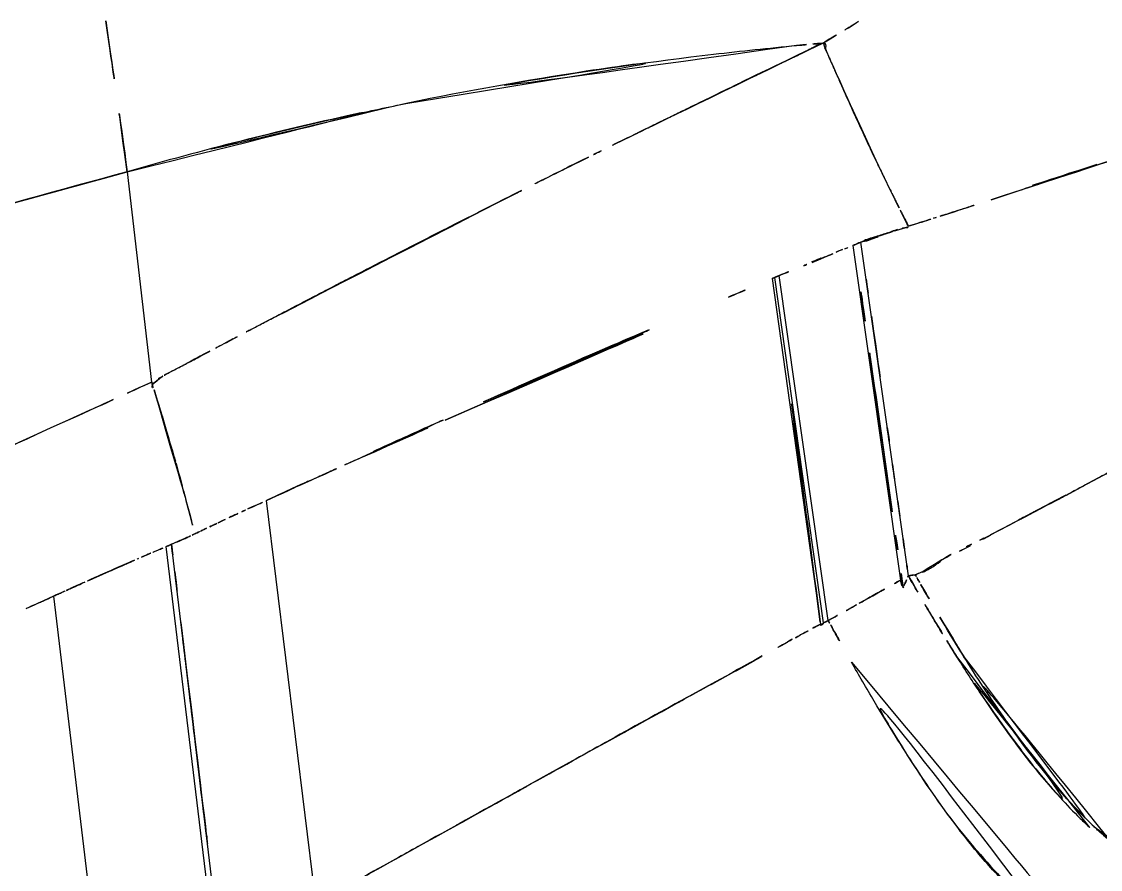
# Model space of a CAD drawing. Extents: x 16296660632 to 16296668616, y -37409619871 to -37409616241.
# Drawn here: x 16296668317.21 to 16296668334.31, y -37409617387.95 to -37409617374.51 of the extents above; entities that cross this region are included whole.
import ezdxf

# ---------------------------------------------------------------- set-up
doc = ezdxf.new("R2010")
doc.units = 0
doc.header["$LTSCALE"] = 10
doc.header["$MEASUREMENT"] = 0
doc.layers.get('0').update_dxf_attribs({"linetype": 'CONTINUOUS'})

msp = doc.modelspace()

# ---------------------------------------------------------------- linework, layer by layer
at = {"linetype": 'Continuous'}
for p, q in [((16296668318.883369, -37409617376.893669), (16296668319.26881, -37409617380.226952)), ((16296668330.384741, -37409617378.059471), (16296668331.14045, -37409617383.363953)), ((16296668331.262911, -37409617383.295303), (16296668330.510889, -37409617378.006462)), ((16296668329.10231, -37409617378.586304), (16296668329.87126, -37409617384.059677)), ((16296668329.91803, -37409617384.039413), (16296668329.148821, -37409617378.566643)), ((16296668329.994459, -37409617384.006264), (16296668329.216829, -37409617378.538811)), ((16296668321.87458, -37409617388.483681), (16296668321.08917, -37409617382.10199)), ((16296668320.2943, -37409617389.421097), (16296668319.50194, -37409617382.832077)), ((16296668320.367189, -37409617389.314247), (16296668319.58349, -37409617382.796318)), ((16296668317.71204, -37409617383.61927), (16296668318.50548, -37409617390.235901)), ((16296668329.91811, -37409617384.039383), (16296668329.874781, -37409617384.084778)), ((16296668329.994471, -37409617384.006264), (16296668329.91803, -37409617384.039413))]:
    msp.add_line(p, q, dxfattribs=at)
for points, start_tangent, end_tangent in [([(16296668318.540689, -37409617374.499321), (16296668318.883221, -37409617376.893784)], (0.149300158, -0.988791921), (0.134165194, -0.99095898)), ([(16296668330.47287, -37409617374.513222), (16296668329.908251, -37409617374.854271)], (-0.854746343, -0.519045941), (-0.857213218, -0.514961649)), ([(16296668329.908251, -37409617374.854317), (16296668330.47233, -37409617374.512337)], (0.856202997, 0.516639554), (0.854088431, 0.520127823)), ([(16296668329.491619, -37409617374.891777), (16296668328.17695, -37409617375.030273), (16296668325.27907, -37409617375.443169), (16296668323.33103, -37409617375.804268)], (-0.995638379, -0.093296403), (-0.980033725, -0.19883133)), ([(16296668329.909019, -37409617374.85276), (16296668329.880659, -37409617374.861931), (16296668329.83835, -37409617374.878838), (16296668329.795971, -37409617374.898651), (16296668329.747999, -37409617374.92276), (16296668329.69319, -37409617374.951363), (16296668329.632879, -37409617374.98317), (16296668329.57025, -37409617375.015533), (16296668329.508829, -37409617375.045433), (16296668329.445271, -37409617375.075813), (16296668329.378309, -37409617375.107819), (16296668329.304609, -37409617375.143059), (16296668329.225451, -37409617375.180962), (16296668329.1408, -37409617375.221573), (16296668329.049601, -37409617375.265388), (16296668328.95083, -37409617375.312943), (16296668328.843519, -37409617375.364662), (16296668328.72669, -37409617375.42099), (16296668328.599279, -37409617375.482483), (16296668328.46018, -37409617375.54969), (16296668328.308241, -37409617375.623253), (16296668328.14291, -37409617375.703453), (16296668327.964029, -37409617375.790382), (16296668327.77107, -37409617375.884338), (16296668327.563999, -37409617375.985382), (16296668327.34289, -37409617376.093536), (16296668327.107611, -37409617376.2089), (16296668326.858049, -37409617376.331581), (16296668326.59412, -37409617376.461693), (16296668326.39427, -37409617376.560463)], (-0.991978918, -0.126403423), (-0.896298569, -0.443451098)), ([(16296668329.90724, -37409617374.854683), (16296668326.39414, -37409617376.560204)], (-0.902186506, -0.431346159), (-0.896347846, -0.443351485)), ([(16296668329.49164, -37409617374.892021), (16296668329.90724, -37409617374.854683)], (0.995663854, 0.093024139), (0.996303805, 0.085899527)), ([(16296668329.90826, -37409617374.854286), (16296668329.491619, -37409617374.891777)], (-0.996294855, -0.086003265), (-0.995638379, -0.093296403)), ([(16296668329.957951, -37409617374.96949), (16296668329.950199, -37409617374.923317), (16296668329.95043, -37409617374.878349), (16296668329.921829, -37409617374.853249), (16296668329.909019, -37409617374.85276)], (-0.327305338, 0.944918629), (-0.991978918, -0.126403423)), ([(16296668329.957979, -37409617374.96949), (16296668329.908251, -37409617374.854317)], (-0.397356826, 0.917664183), (-0.395434254, 0.918494284)), ([(16296668323.33091, -37409617375.803673), (16296668326.15807, -37409617375.301033), (16296668329.49164, -37409617374.892021)], (0.979949714, 0.199244968), (0.995663854, 0.093024139)), ([(16296668330.64122, -37409617376.484802), (16296668330.59704, -37409617376.390511), (16296668330.528299, -37409617376.242798), (16296668330.459961, -37409617376.094704), (16296668330.39517, -37409617375.953163), (16296668330.335779, -37409617375.82238), (16296668330.282631, -37409617375.704582), (16296668330.23506, -37409617375.598549), (16296668330.19236, -37409617375.502876), (16296668330.15387, -37409617375.4161), (16296668330.11853, -37409617375.336067), (16296668330.08613, -37409617375.262482), (16296668330.05641, -37409617375.195007), (16296668330.02932, -37409617375.132713), (16296668330.00441, -37409617375.07502), (16296668329.980869, -37409617375.021729), (16296668329.95903, -37409617374.972527), (16296668329.95796, -37409617374.969498)], (-0.425281123, 0.905061305), (-0.327397695, 0.944886633)), ([(16296668318.882721, -37409617376.893173), (16296668318.54023, -37409617374.49939)], (-0.134191853, 0.990955371), (-0.149321771, 0.988788657)), ([(16296668330.81526, -37409617376.851479), (16296668330.36154, -37409617375.879738), (16296668329.957979, -37409617374.96949)], (-0.433069191, 0.90136068), (-0.397356827, 0.917664183)), ([(16296668318.883369, -37409617376.893669), (16296668322.46092, -37409617375.987419), (16296668323.33091, -37409617375.803673)], (0.960597022, 0.277944889), (0.979949714, 0.199244968)), ([(16296668323.33103, -37409617375.804268), (16296668322.417419, -37409617375.997238), (16296668320.63233, -37409617376.41922), (16296668318.88274, -37409617376.893219)], (-0.980033725, -0.19883133), (-0.960764066, -0.277366921)), ([(16296668326.39414, -37409617376.560204), (16296668326.301849, -37409617376.605873), (16296668326.192209, -37409617376.66021)], (-0.896347846, -0.443351484), (-0.895894862, -0.444266133)), ([(16296668326.39427, -37409617376.560463), (16296668326.315741, -37409617376.599327), (16296668326.19235, -37409617376.660477)], (-0.896298569, -0.443451098), (-0.895912336, -0.444230893)), ([(16296668330.74176, -37409617376.697327), (16296668330.72267, -37409617376.657204), (16296668330.66254, -37409617376.530113), (16296668330.64122, -37409617376.484802)], (-0.430086273, 0.902787792), (-0.425281123, 0.905061305)), ([(16296668332.573811, -37409617377.337044), (16296668332.960421, -37409617377.21093), (16296668333.376869, -37409617377.075073), (16296668333.826571, -37409617376.928337), (16296668334.312969, -37409617376.769173), (16296668334.83918, -37409617376.595993), (16296668335.408051, -37409617376.406883)], (0.950836683, 0.309692754), (0.948517823, 0.31672376)), ([(16296668326.19235, -37409617376.660477), (16296668326.02284, -37409617376.744598), (16296668325.71418, -37409617376.898193), (16296668325.392179, -37409617377.058937), (16296668325.13262, -37409617377.188957)], (-0.895912336, -0.444230893), (-0.893866345, -0.448333533)), ([(16296668326.192209, -37409617376.66021), (16296668325.13266, -37409617377.189041)], (-0.895894862, -0.444266133), (-0.893613854, -0.448836585)), ([(16296668331.11676, -37409617377.465401), (16296668331.10589, -37409617377.443962), (16296668331.072769, -37409617377.37809), (16296668331.0382, -37409617377.308746), (16296668331.00202, -37409617377.23542), (16296668330.963659, -37409617377.157097), (16296668330.922581, -37409617377.072762), (16296668330.878281, -37409617376.981407), (16296668330.830339, -37409617376.882156), (16296668330.77853, -37409617376.774307), (16296668330.74176, -37409617376.697327)], (-0.452603609, 0.891711822), (-0.430086273, 0.902787792)), ([(16296668334.248949, -37409617376.777092), (16296668331.59639, -37409617377.651192)], (-0.951019977, -0.309129427), (-0.948335436, -0.317269444)), ([(16296668301.475639, -37409617381.920517), (16296668306.4447, -37409617380.426468), (16296668312.72942, -37409617378.603233), (16296668318.883369, -37409617376.893669)], (0.956431845, 0.291955692), (0.965050094, 0.262065481)), ([(16296668318.883221, -37409617376.893784), (16296668312.457809, -37409617378.680733), (16296668303.670179, -37409617381.255333), (16296668301.475651, -37409617381.920563)], (-0.965056977, -0.262040133), (-0.95647863, -0.291802383)), ([(16296668331.116211, -37409617377.465683), (16296668330.81526, -37409617376.851479)], (-0.447203614, 0.894432182), (-0.433069191, 0.90136068)), ([(16296668325.13262, -37409617377.188957), (16296668325.06041, -37409617377.225189), (16296668324.72184, -37409617377.395447), (16296668324.379419, -37409617377.568291), (16296668324.036131, -37409617377.742218), (16296668323.694889, -37409617377.915756), (16296668323.35865, -37409617378.087387), (16296668323.03031, -37409617378.255623), (16296668322.71277, -37409617378.418892), (16296668322.408871, -37409617378.575691), (16296668322.12146, -37409617378.72448), (16296668321.85257, -37409617378.864113), (16296668321.60302, -37409617378.994072), (16296668321.372181, -37409617379.114601), (16296668321.158779, -37409617379.226303), (16296668320.96158, -37409617379.329727), (16296668320.779409, -37409617379.425507), (16296668320.623079, -37409617379.507858)], (-0.893866345, -0.448333533), (-0.884606265, -0.466338672)), ([(16296668325.13266, -37409617377.189041), (16296668322.734011, -37409617378.409279), (16296668320.6229, -37409617379.507507)], (-0.893613854, -0.448836585), (-0.884852226, -0.465871805)), ([(16296668331.768209, -37409617377.597023), (16296668331.876181, -37409617377.56266), (16296668332.213579, -37409617377.454041), (16296668332.573811, -37409617377.337044)], (0.95310091, 0.302652697), (0.950836683, 0.309692754)), ([(16296668331.260241, -37409617377.757431), (16296668331.249649, -37409617377.726562), (16296668331.223141, -37409617377.673477), (16296668331.191931, -37409617377.616333), (16296668331.165621, -37409617377.563332), (16296668331.137751, -37409617377.506912), (16296668331.11676, -37409617377.465401)], (-0.142378434, 0.989812296), (-0.452603609, 0.891711822)), ([(16296668331.20619, -37409617377.644524), (16296668331.11636, -37409617377.465981)], (-0.451646589, 0.892196928), (-0.447211225, 0.894428376)), ([(16296668331.59651, -37409617377.651558), (16296668331.662571, -37409617377.630539)], (0.952825893, 0.303517409), (0.953070085, 0.302749752)), ([(16296668331.662571, -37409617377.630539), (16296668331.768209, -37409617377.597023)], (0.953070086, 0.302749752), (0.95310091, 0.302652696)), ([(16296668330.9869, -37409617377.843147), (16296668331.26054, -37409617377.757347)], (0.941462912, 0.337116576), (0.957534876, 0.288317465)), ([(16296668331.05056, -37409617377.829018), (16296668331.075081, -37409617377.821716), (16296668331.142839, -37409617377.800262), (16296668331.206091, -37409617377.782944), (16296668331.258739, -37409617377.770683), (16296668331.260241, -37409617377.757431)], (0.958672968, 0.284510353), (-0.142378434, 0.989812296)), ([(16296668331.2659, -37409617377.762001), (16296668331.20619, -37409617377.644524)], (-0.454645476, 0.890672494), (-0.451646589, 0.892196928)), ([(16296668331.26054, -37409617377.757347), (16296668331.55938, -37409617377.663391), (16296668331.59651, -37409617377.651558)], (0.957534877, 0.288317464), (0.952825893, 0.30351741)), ([(16296668331.59639, -37409617377.651192), (16296668331.2659, -37409617377.762001)], (-0.948335436, -0.317269444), (-0.947932113, -0.318472462)), ([(16296668330.510889, -37409617378.00647), (16296668330.743099, -37409617377.939873), (16296668330.90247, -37409617377.875137)], (0.995716549, 0.092458389), (0.929804564, 0.368053629)), ([(16296668330.511049, -37409617378.007668), (16296668330.6105, -37409617377.963928), (16296668330.7192, -37409617377.929863), (16296668330.820141, -37409617377.897827), (16296668330.91326, -37409617377.869072), (16296668330.93128, -37409617377.863762)], (0.910661879, 0.413152445), (0.959974173, 0.280088534)), ([(16296668330.90247, -37409617377.875137), (16296668330.9869, -37409617377.843147)], (0.929804563, 0.368053629), (0.941462912, 0.337116577)), ([(16296668330.93128, -37409617377.863762), (16296668330.998671, -37409617377.844269), (16296668331.05056, -37409617377.829018)], (0.959974173, 0.280088534), (0.958672967, 0.284510354)), ([(16296668329.73612, -37409617378.328293), (16296668329.99568, -37409617378.221497), (16296668330.255091, -37409617378.113731)], (0.925464144, 0.378835213), (0.922807104, 0.385262313)), ([(16296668330.117979, -37409617378.164757), (16296668330.38472, -37409617378.059517)], (0.928369169, 0.371659368), (0.932202228, 0.361937847)), ([(16296668330.255091, -37409617378.113731), (16296668330.384741, -37409617378.059471)], (0.922807104, 0.385262312), (0.922134027, 0.386870567)), ([(16296668330.38472, -37409617378.059517), (16296668330.459761, -37409617378.029747)], (0.931096345, 0.364773348), (0.925043308, 0.379861657)), ([(16296668330.406549, -37409617378.056), (16296668330.44095, -37409617378.038437), (16296668330.47574, -37409617378.021919), (16296668330.510889, -37409617378.00647)], (0.878375005, 0.477972123), (0.922132707, 0.386873714)), ([(16296668330.459761, -37409617378.029747), (16296668330.500799, -37409617378.012283), (16296668330.511049, -37409617378.007668)], (0.925043308, 0.379861657), (0.910661878, 0.413152445)), ([(16296668329.733299, -37409617378.321449), (16296668330.117979, -37409617378.164757)], (0.92411136, 0.382123272), (0.928369169, 0.371659368)), ([(16296668329.10231, -37409617378.586349), (16296668329.1541, -37409617378.564407), (16296668329.707701, -37409617378.332047)], (0.920735105, 0.390188245), (0.923885034, 0.382670151)), ([(16296668329.216829, -37409617378.538811), (16296668329.60631, -37409617378.381287)], (0.927991628, 0.372601046), (0.92610109, 0.377275457)), ([(16296668329.60631, -37409617378.381287), (16296668329.73612, -37409617378.328293)], (0.926101091, 0.377275456), (0.925464144, 0.378835212)), ([(16296668330.57843, -37409617379.263), (16296668330.406549, -37409617378.056)], (-0.140977622, 0.990012783), (-0.140982192, 0.990012132)), ([(16296668329.148821, -37409617378.566643), (16296668329.171419, -37409617378.557266), (16296668329.19409, -37409617378.547997), (16296668329.216829, -37409617378.538811)], (0.922906825, 0.385023366), (0.928081352, 0.372377503)), ([(16296668330.594509, -37409617378.594513), (16296668330.67811, -37409617379.182457)], (0.140775128, -0.990041597), (0.140774908, -0.990041628)), ([(16296668328.414261, -37409617378.879372), (16296668329.10231, -37409617378.586349)], (0.919406024, 0.393309754), (0.920735105, 0.390188245)), ([(16296668324.530121, -37409617380.539833), (16296668326.32506, -37409617379.751732), (16296668329.10232, -37409617378.586288)], (0.913535105, 0.406759895), (0.926689553, 0.375827717)), ([(16296668323.920361, -37409617380.831284), (16296668326.62344, -37409617379.651604), (16296668328.414261, -37409617378.879372)], (0.915130014, 0.403158848), (0.919406024, 0.393309754)), ([(16296668330.67811, -37409617379.182457), (16296668330.76169, -37409617379.770317), (16296668330.92882, -37409617380.945709)], (0.140774908, -0.990041628), (0.140775116, -0.990041598)), ([(16296668320.6229, -37409617379.507507), (16296668320.19162, -37409617379.735207)], (-0.884852226, -0.465871805), (-0.883770463, -0.467920687)), ([(16296668320.623079, -37409617379.507858), (16296668320.611, -37409617379.514221), (16296668320.55768, -37409617379.542343)], (-0.884606264, -0.466338672), (-0.884490886, -0.46655747)), ([(16296668329.866671, -37409617384.023079), (16296668329.5119, -37409617381.325706), (16296668329.148741, -37409617378.566673)], (-0.130348977, 0.991468176), (-0.130551266, 0.99144156)), ([(16296668331.008129, -37409617382.280533), (16296668330.92219, -37409617381.677017), (16296668330.66437, -37409617379.866508), (16296668330.57843, -37409617379.263)], (-0.140977517, 0.990012798), (-0.140977622, 0.990012783)), ([(16296668320.55768, -37409617379.542343), (16296668320.45504, -37409617379.596512), (16296668320.31027, -37409617379.672989), (16296668320.19187, -37409617379.73568)], (-0.884490886, -0.466557469), (-0.883593953, -0.468253912)), ([(16296668320.19187, -37409617379.73568), (16296668320.175671, -37409617379.744263), (16296668320.051081, -37409617379.810379), (16296668319.93581, -37409617379.871658), (16296668319.8291, -37409617379.928413), (16296668319.728531, -37409617379.98085), (16296668319.633289, -37409617380.029556), (16296668319.549299, -37409617380.073448), (16296668319.470989, -37409617380.117241), (16296668319.44632, -37409617380.13224)], (-0.883593953, -0.468253912), (-0.848359977, -0.529419824)), ([(16296668320.19162, -37409617379.735207), (16296668319.44618, -37409617380.131943)], (-0.883770463, -0.467920687), (-0.881730329, -0.471753779)), ([(16296668319.44632, -37409617380.13224), (16296668319.39703, -37409617380.164963), (16296668319.344021, -37409617380.204857), (16296668319.29566, -37409617380.251801), (16296668319.28331, -37409617380.273628)], (-0.848359977, -0.529419824), (-0.388628541, -0.921394518)), ([(16296668319.44618, -37409617380.131943), (16296668319.269739, -37409617380.226463)], (-0.881730329, -0.471753778), (-0.881215273, -0.472715181)), ([(16296668318.279181, -37409617380.676399), (16296668319.27026, -37409617380.228111)], (0.910933933, 0.412552263), (0.911329045, 0.411678724)), ([(16296668319.26882, -37409617380.226952), (16296668318.278879, -37409617380.675758)], (-0.910893242, -0.412642098), (-0.910647467, -0.41318421)), ([(16296668319.27026, -37409617380.228111), (16296668319.30806, -37409617380.348267)], (0.301384973, -0.953502542), (0.298815163, -0.954311007)), ([(16296668319.28331, -37409617380.273628), (16296668319.279131, -37409617380.306122), (16296668319.30792, -37409617380.348282)], (-0.388628541, -0.921394518), (0.540756953, -0.841178886)), ([(16296668319.30792, -37409617380.348282), (16296668319.308661, -37409617380.34948), (16296668319.32457, -37409617380.399681), (16296668319.34074, -37409617380.45327), (16296668319.35866, -37409617380.510712), (16296668319.37781, -37409617380.572868), (16296668319.398319, -37409617380.639839), (16296668319.42016, -37409617380.711327), (16296668319.435499, -37409617380.761879)], (0.540756953, -0.841178886), (0.289454414, -0.9571918)), ([(16296668319.30806, -37409617380.348267), (16296668319.524389, -37409617381.059792), (16296668319.751631, -37409617381.861526), (16296668319.95138, -37409617382.631264)], (0.298815163, -0.954311007), (0.239529628, -0.970889055)), ([(16296668318.278879, -37409617380.675758), (16296668312.84387, -37409617383.15406)], (-0.910647467, -0.41318421), (-0.909011103, -0.416771898)), ([(16296668322.78393, -37409617381.325981), (16296668323.65077, -37409617380.933678), (16296668324.530121, -37409617380.539833)], (0.910340443, 0.413860216), (0.913535105, 0.406759895)), ([(16296668319.435499, -37409617380.761879), (16296668319.443399, -37409617380.788048), (16296668319.468081, -37409617380.870171), (16296668319.49427, -37409617380.957878), (16296668319.521589, -37409617381.050102), (16296668319.55003, -37409617381.146919), (16296668319.579929, -37409617381.249687), (16296668319.61128, -37409617381.358559), (16296668319.64406, -37409617381.473671), (16296668319.65531, -37409617381.513451)], (0.289454414, -0.9571918), (0.271455553, -0.962450977)), ([(16296668322.33271, -37409617381.538643), (16296668322.417891, -37409617381.500343), (16296668322.684601, -37409617381.380707), (16296668322.96813, -37409617381.253929), (16296668323.26857, -37409617381.120071), (16296668323.58596, -37409617380.979187), (16296668323.920361, -37409617380.831284)], (0.912004392, 0.410180435), (0.914812859, 0.403877993)), ([(16296668336.074301, -37409617380.785133), (16296668334.58584, -37409617381.587029), (16296668333.758301, -37409617382.018013)], (-0.877368405, -0.479817343), (-0.887238155, -0.461311669)), ([(16296668330.92882, -37409617380.945709), (16296668331.012369, -37409617381.533257)], (0.140775117, -0.990041598), (0.140774954, -0.990041622)), ([(16296668333.759621, -37409617382.020554), (16296668334.47006, -37409617381.641327), (16296668335.249269, -37409617381.222672), (16296668336.07427, -37409617380.785187)], (0.884733379, 0.466097466), (0.884741951, 0.466081196)), ([(16296668319.65531, -37409617381.513451), (16296668319.678249, -37409617381.595154), (16296668319.7138, -37409617381.723106), (16296668319.75065, -37409617381.857658), (16296668319.775909, -37409617381.951042)], (0.271455553, -0.962450977), (0.25976179, -0.965672725)), ([(16296668321.582991, -37409617381.877312), (16296668321.718149, -37409617381.816032), (16296668321.93466, -37409617381.718086), (16296668322.167931, -37409617381.612823), (16296668322.33271, -37409617381.538643)], (0.910656999, 0.4131632), (0.912004392, 0.410180435)), ([(16296668331.012369, -37409617381.533257), (16296668331.0959, -37409617382.120697)], (0.140774953, -0.990041622), (0.140774874, -0.990041633)), ([(16296668321.08917, -37409617382.10199), (16296668322.78393, -37409617381.325981)], (0.908262556, 0.418400681), (0.910340443, 0.413860216)), ([(16296668321.09207, -37409617382.100647), (16296668321.166479, -37409617382.066727), (16296668321.334551, -37409617381.990181), (16296668321.518141, -37409617381.906738), (16296668321.582991, -37409617381.877312)], (0.909787579, 0.415074163), (0.910656999, 0.4131632)), ([(16296668319.775909, -37409617381.951042), (16296668319.78874, -37409617381.998871), (16296668319.827971, -37409617382.146828), (16296668319.86825, -37409617382.301567), (16296668319.90947, -37409617382.463097), (16296668319.951481, -37409617382.631401)], (0.25976179, -0.965672725), (0.23948891, -0.9708991)), ([(16296668332.566059, -37409617382.647247), (16296668333.04142, -37409617382.397034), (16296668333.734421, -37409617382.033798), (16296668333.759621, -37409617382.020554)], (0.8906855, 0.454619995), (0.884733379, 0.466097466)), ([(16296668333.758301, -37409617382.018013), (16296668333.15251, -37409617382.335938), (16296668332.567221, -37409617382.649307)], (-0.887238155, -0.461311669), (-0.882571012, -0.470179124)), ([(16296668320.697901, -37409617382.281242), (16296668320.739479, -37409617382.2621), (16296668320.7952, -37409617382.236488)], (0.908161595, 0.418619776), (0.908744489, 0.417352913)), ([(16296668320.70565, -37409617382.277733), (16296668320.79521, -37409617382.236488)], (0.908192164, 0.418553453), (0.908500627, 0.417883489)), ([(16296668320.7952, -37409617382.236488), (16296668320.87052, -37409617382.201927), (16296668321.012329, -37409617382.137062), (16296668321.09207, -37409617382.100647)], (0.908744489, 0.417352912), (0.909787579, 0.415074163)), ([(16296668320.79521, -37409617382.236488), (16296668321.089109, -37409617382.101913)], (0.908500627, 0.417883489), (0.910090829, 0.414408836)), ([(16296668331.0959, -37409617382.120697), (16296668331.179411, -37409617382.708061)], (0.140774874, -0.990041633), (0.140775114, -0.990041599)), ([(16296668320.32576, -37409617382.454231), (16296668320.395639, -37409617382.421532), (16296668320.39785, -37409617382.420502)], (0.904895449, 0.425633911), (0.906136281, 0.422985864)), ([(16296668320.325781, -37409617382.454277), (16296668320.397829, -37409617382.420448)], (0.904714007, 0.426019442), (0.905740509, 0.423832668)), ([(16296668320.397829, -37409617382.420448), (16296668320.497049, -37409617382.374184)], (0.905740509, 0.423832668), (0.906869241, 0.421412127)), ([(16296668320.39785, -37409617382.420502), (16296668320.49707, -37409617382.374229)], (0.90613628, 0.422985865), (0.906581639, 0.422030486)), ([(16296668320.497049, -37409617382.374184), (16296668320.578699, -37409617382.336327)], (0.906869241, 0.421412126), (0.90755489, 0.419933473)), ([(16296668320.49707, -37409617382.374229), (16296668320.50354, -37409617382.371223), (16296668320.617649, -37409617382.318283), (16296668320.697901, -37409617382.281242)], (0.906581639, 0.422030487), (0.908161595, 0.418619776)), ([(16296668320.578699, -37409617382.336327), (16296668320.70565, -37409617382.277733)], (0.90755489, 0.419933472), (0.908192164, 0.418553452)), ([(16296668319.95188, -37409617382.633186), (16296668320.076191, -37409617382.573112)], (0.899595872, 0.43672333), (0.901147715, 0.433512163)), ([(16296668319.992729, -37409617382.613548), (16296668320.023451, -37409617382.599281), (16296668320.050249, -37409617382.586166)], (0.91166315, 0.410938319), (0.89535961, 0.445343876)), ([(16296668320.050249, -37409617382.586166), (16296668320.10714, -37409617382.557793)], (0.89535961, 0.445343877), (0.898294376, 0.439394144)), ([(16296668320.076191, -37409617382.573112), (16296668320.190611, -37409617382.518318)], (0.901147715, 0.433512163), (0.902709624, 0.430250315)), ([(16296668320.10714, -37409617382.557793), (16296668320.19063, -37409617382.518356)], (0.898294377, 0.439394143), (0.905660177, 0.424004298)), ([(16296668320.190611, -37409617382.518318), (16296668320.325781, -37409617382.454277)], (0.902709625, 0.430250315), (0.904714007, 0.426019442)), ([(16296668320.19063, -37409617382.518356), (16296668320.196951, -37409617382.515381), (16296668320.233879, -37409617382.497887)], (0.905660177, 0.424004297), (0.902784439, 0.430093311)), ([(16296668320.233879, -37409617382.497887), (16296668320.293329, -37409617382.469551), (16296668320.32576, -37409617382.454231)], (0.902784439, 0.430093312), (0.904895449, 0.42563391)), ([(16296668331.094061, -37409617382.884033), (16296668331.008129, -37409617382.280533)], (-0.140979021, 0.990012584), (-0.140977517, 0.990012798)), ([(16296668319.58349, -37409617382.796333), (16296668319.70685, -37409617382.744118), (16296668319.829479, -37409617382.689049), (16296668319.842779, -37409617382.682999)], (0.925130682, 0.379648813), (0.910321382, 0.41390214)), ([(16296668319.842791, -37409617382.683037), (16296668319.82951, -37409617382.689194), (16296668319.706869, -37409617382.74427), (16296668319.583561, -37409617382.796402)], (-0.906761156, -0.421644645), (-0.925289364, -0.379261905)), ([(16296668319.842779, -37409617382.682999), (16296668319.95188, -37409617382.633186)], (0.910321382, 0.41390214), (0.908455578, 0.417981414)), ([(16296668319.95138, -37409617382.631264), (16296668319.842791, -37409617382.683037)], (-0.898441395, -0.439093453), (-0.906761156, -0.421644645)), ([(16296668319.951481, -37409617382.631401), (16296668319.992729, -37409617382.613548)], (0.92358041, 0.38340478), (0.91166315, 0.410938319)), ([(16296668331.179411, -37409617382.708061), (16296668331.23843, -37409617383.123108)], (0.140775115, -0.990041599), (0.140775478, -0.990041547)), ([(16296668332.18284, -37409617382.833992), (16296668332.393351, -37409617382.733383)], (0.901387205, 0.43301398), (0.899585778, 0.436744122)), ([(16296668332.567221, -37409617382.649307), (16296668332.243059, -37409617382.81987)], (-0.882571012, -0.470179124), (-0.888030479, -0.459784588)), ([(16296668332.393351, -37409617382.733383), (16296668332.566059, -37409617382.647247)], (0.899585778, 0.436744122), (0.8906855, 0.454619994)), ([(16296668319.157009, -37409617382.980186), (16296668319.410971, -37409617382.870979)], (0.918051317, 0.396461575), (0.91925884, 0.393653637)), ([(16296668319.42664, -37409617382.864304), (16296668319.35063, -37409617382.897072), (16296668319.157021, -37409617382.980217)], (-0.918078989, -0.39639749), (-0.918659177, -0.39505103)), ([(16296668319.410971, -37409617382.870979), (16296668319.50194, -37409617382.832077)], (0.91925884, 0.393653636), (0.91968786, 0.392650278)), ([(16296668319.583561, -37409617382.796402), (16296668319.42664, -37409617382.864304)], (-0.917556448, -0.397605539), (-0.918078989, -0.39639749)), ([(16296668319.50194, -37409617382.8321), (16296668319.529221, -37409617382.820328), (16296668319.556431, -37409617382.808434), (16296668319.583549, -37409617382.796387)], (0.919271652, 0.393623716), (0.913020966, 0.407912632)), ([(16296668319.583549, -37409617382.796387), (16296668319.635929, -37409617383.231827)], (0.119428032, -0.99284286), (0.119428069, -0.992842856)), ([(16296668331.795481, -37409617383.043907), (16296668332.18284, -37409617382.833992)], (0.839186462, 0.543843803), (0.901387205, 0.43301398)), ([(16296668332.243059, -37409617382.81987), (16296668331.79557, -37409617383.043877)], (-0.888030479, -0.459784588), (-0.90137067, -0.433048399)), ([(16296668318.30559, -37409617383.353104), (16296668318.90222, -37409617383.090683), (16296668319.157009, -37409617382.980186)], (0.913919069, 0.40589646), (0.918051317, 0.396461574)), ([(16296668318.99526, -37409617383.050087), (16296668318.9291, -37409617383.078819), (16296668318.74029, -37409617383.16127)], (-0.917446199, -0.397859866), (-0.915897806, -0.401411521)), ([(16296668319.06304, -37409617383.020737), (16296668318.99526, -37409617383.050087)], (-0.917941533, -0.396715694), (-0.917446199, -0.397859865)), ([(16296668319.157021, -37409617382.980217), (16296668319.132469, -37409617382.990791), (16296668319.06304, -37409617383.020737)], (-0.918659177, -0.395051031), (-0.917941533, -0.396715695)), ([(16296668331.18001, -37409617383.487534), (16296668331.094061, -37409617382.884033)], (-0.140982508, 0.990012087), (-0.140979021, 0.990012584)), ([(16296668331.79557, -37409617383.043877), (16296668331.66786, -37409617383.140694), (16296668331.51766, -37409617383.226997), (16296668331.37318, -37409617383.280144)], (-0.764636528, -0.644461776), (-0.97991508, -0.199415233)), ([(16296668331.662491, -37409617383.143883), (16296668331.795481, -37409617383.043907)], (0.827128663, 0.562012611), (0.806209187, 0.591630584)), ([(16296668318.74029, -37409617383.16127), (16296668318.565769, -37409617383.237984), (16296668318.40526, -37409617383.308884), (16296668318.25852, -37409617383.374008), (16296668318.21104, -37409617383.395157)], (-0.915897806, -0.401411521), (-0.913397948, -0.407067794)), ([(16296668319.635929, -37409617383.231827), (16296668319.73242, -37409617384.033974)], (0.119428069, -0.992842856), (0.119427918, -0.992842874)), ([(16296668331.23843, -37409617383.123108), (16296668331.262911, -37409617383.295311)], (0.140775478, -0.990041547), (0.140775675, -0.990041519)), ([(16296668331.26293, -37409617383.295319), (16296668331.37319, -37409617383.280151)], (0.991031579, 0.133627874), (0.99038422, 0.138344122)), ([(16296668331.37318, -37409617383.280144), (16296668331.335779, -37409617383.285347), (16296668331.299021, -37409617383.290428), (16296668331.262911, -37409617383.295311)], (-0.990626488, -0.136598539), (-0.991463061, -0.130387879)), ([(16296668331.37324, -37409617383.280228), (16296668331.41396, -37409617383.352211)], (0.491515762, -0.870868679), (0.493378042, -0.869814984)), ([(16296668331.37335, -37409617383.280167), (16296668331.54948, -37409617383.207863), (16296668331.662491, -37409617383.143883)], (0.915218077, 0.402958896), (0.827128663, 0.562012611)), ([(16296668318.084049, -37409617383.451874), (16296668317.98609, -37409617383.495773), (16296668317.943899, -37409617383.514717)], (-0.912809459, -0.408385714), (-0.912068914, -0.410036944)), ([(16296668318.084049, -37409617383.451843), (16296668318.30559, -37409617383.353104)], (0.912827677, 0.408344992), (0.913919069, 0.40589646)), ([(16296668318.12664, -37409617383.432823), (16296668318.11841, -37409617383.436493), (16296668318.084049, -37409617383.451874)], (-0.913007558, -0.407942641), (-0.91280946, -0.408385713)), ([(16296668318.21104, -37409617383.395157), (16296668318.12664, -37409617383.432823)], (-0.913397948, -0.407067794), (-0.91300756, -0.407942638)), ([(16296668330.551781, -37409617383.693909), (16296668330.75704, -37409617383.578873), (16296668331.14045, -37409617383.363953)], (0.872324941, 0.488926576), (0.872306948, 0.488958678)), ([(16296668331.14045, -37409617383.363953), (16296668330.88518, -37409617383.507042)], (-0.872289326, -0.488990115), (-0.87231411, -0.4889459)), ([(16296668331.14045, -37409617383.363953), (16296668331.148939, -37409617383.406532), (16296668331.16213, -37409617383.447884), (16296668331.18001, -37409617383.487534)], (0.140680155, -0.990055096), (0.462314051, -0.886716256)), ([(16296668331.18001, -37409617383.487534), (16296668331.20731, -37409617383.424278)], (0.396628637, 0.917979153), (0.396237862, 0.918147895)), ([(16296668331.20731, -37409617383.424278), (16296668331.18001, -37409617383.487534)], (-0.39832738, -0.917243315), (-0.389564181, -0.920999321)), ([(16296668331.20731, -37409617383.424278), (16296668331.20764, -37409617383.423523), (16296668331.235279, -37409617383.359459), (16296668331.236219, -37409617383.357277)], (0.396237863, 0.918147894), (0.395840372, 0.918319334)), ([(16296668331.236219, -37409617383.357277), (16296668331.23554, -37409617383.358841), (16296668331.207911, -37409617383.422928), (16296668331.20731, -37409617383.424278)], (-0.395073042, -0.918649711), (-0.398327381, -0.917243314)), ([(16296668331.262911, -37409617383.295311), (16296668331.236219, -37409617383.357277)], (-0.396597415, -0.917992642), (-0.395073042, -0.918649711)), ([(16296668331.262911, -37409617383.295311), (16296668331.65641, -37409617383.969543)], (0.494342312, -0.869267323), (0.514211337, -0.857663513)), ([(16296668331.32452, -37409617383.403198), (16296668331.26293, -37409617383.295319)], (-0.497303219, 0.867576803), (-0.494377098, 0.869247539)), ([(16296668331.414101, -37409617383.352303), (16296668331.37335, -37409617383.280167)], (-0.492949643, 0.870057843), (-0.491026225, 0.871144791)), ([(16296668331.41396, -37409617383.352211), (16296668331.487261, -37409617383.480873)], (0.493378043, -0.869814984), (0.4967953, -0.867867749)), ([(16296668331.48728, -37409617383.480858), (16296668331.414101, -37409617383.352303)], (-0.496457913, 0.868060793), (-0.492949643, 0.870057843)), ([(16296668317.71137, -37409617383.619591), (16296668317.562969, -37409617383.686752), (16296668317.488779, -37409617383.72036), (16296668317.402679, -37409617383.759361), (16296668317.303169, -37409617383.804482), (16296668317.188511, -37409617383.856468)], (-0.910952591, -0.412511063), (-0.910656922, -0.413163371)), ([(16296668317.87546, -37409617383.545502), (16296668317.861259, -37409617383.551903), (16296668317.787439, -37409617383.585152), (16296668317.7234, -37409617383.614143), (16296668317.71137, -37409617383.619591)], (-0.911913918, -0.410381537), (-0.910952591, -0.412511063)), ([(16296668317.875441, -37409617383.545471), (16296668317.94388, -37409617383.514679)], (0.911789713, 0.410657422), (0.912131335, 0.40989807)), ([(16296668317.943899, -37409617383.514717), (16296668317.87546, -37409617383.545502)], (-0.912068914, -0.410036945), (-0.911913918, -0.410381537)), ([(16296668317.94388, -37409617383.514679), (16296668318.084049, -37409617383.451843)], (0.912131335, 0.40989807), (0.912827677, 0.408344992)), ([(16296668330.75766, -37409617383.578506), (16296668330.63022, -37409617383.64994)], (-0.872325597, -0.488925407), (-0.872334417, -0.48890967)), ([(16296668330.88518, -37409617383.507042), (16296668330.75766, -37409617383.578506)], (-0.87231411, -0.4889459), (-0.872325596, -0.488925407)), ([(16296668331.65568, -37409617383.968498), (16296668331.32452, -37409617383.403198)], (-0.513981848, 0.857801061), (-0.497303219, 0.867576803)), ([(16296668331.487261, -37409617383.480873), (16296668331.76136, -37409617383.951317)], (0.4967953, -0.867867749), (0.510260428, -0.860019939)), ([(16296668330.37562, -37409617383.792633), (16296668330.12141, -37409617383.935112)], (-0.872337901, -0.488903453), (-0.872331399, -0.488915055)), ([(16296668330.37512, -37409617383.792923), (16296668330.551781, -37409617383.693909)], (0.872330353, 0.48891692), (0.872324941, 0.488926577)), ([(16296668330.551781, -37409617383.693909), (16296668330.37562, -37409617383.792633)], (-0.872337499, -0.488904171), (-0.872337901, -0.488903453)), ([(16296668330.63022, -37409617383.64994), (16296668330.551781, -37409617383.693909)], (-0.872334416, -0.48890967), (-0.872337499, -0.48890417)), ([(16296668329.994471, -37409617384.006264), (16296668330.37512, -37409617383.792923)], (0.872342035, 0.488896078), (0.872330354, 0.488916919)), ([(16296668330.12141, -37409617383.935112), (16296668329.994459, -37409617384.006264)], (-0.872331398, -0.488915055), (-0.872327721, -0.488921617)), ([(16296668331.65641, -37409617383.969543), (16296668332.041031, -37409617384.593742)], (0.514211337, -0.857663513), (0.535304813, -0.844658959)), ([(16296668332.141569, -37409617384.575912), (16296668331.48728, -37409617383.480858)], (-0.530310831, 0.847803293), (-0.496457914, 0.868060793)), ([(16296668331.76136, -37409617383.951317), (16296668332.09614, -37409617384.502708), (16296668332.144529, -37409617384.580261)], (0.510260428, -0.860019939), (0.530691442, -0.847565097)), ([(16296668319.73242, -37409617384.033974), (16296668319.85648, -37409617385.065361), (16296668319.959419, -37409617385.92112), (16296668320.044439, -37409617386.627892), (16296668320.14175, -37409617387.436897), (16296668320.22172, -37409617388.10173)], (0.119427918, -0.992842874), (0.11949415, -0.992834905)), ([(16296668329.548981, -37409617384.233467), (16296668329.873461, -37409617384.073189)], (0.885117457, 0.465367691), (0.909200643, 0.416358247)), ([(16296668329.87126, -37409617384.059692), (16296668329.550091, -37409617384.23558)], (-0.877360341, -0.479832087), (-0.876828093, -0.48080401)), ([(16296668329.874781, -37409617384.084793), (16296668329.866671, -37409617384.023079)], (-0.130346588, 0.99146849), (-0.130348977, 0.991468176)), ([(16296668329.873461, -37409617384.073189), (16296668329.895161, -37409617384.072983), (16296668329.911131, -37409617384.058273), (16296668329.91828, -37409617384.040123)], (0.960886287, -0.276943215), (0.134278283, 0.990943663)), ([(16296668329.91828, -37409617384.040123), (16296668329.943291, -37409617384.028542), (16296668329.9687, -37409617384.017311), (16296668329.994471, -37409617384.006264)], (0.903805255, 0.427943993), (0.92140001, 0.388615519)), ([(16296668329.994471, -37409617384.006264), (16296668330.054291, -37409617384.115334)], (0.479689616, -0.877438244), (0.482023484, -0.876158296)), ([(16296668330.05415, -37409617384.115044), (16296668329.994471, -37409617384.006264)], (-0.482347433, 0.875979996), (-0.479690111, 0.877437973)), ([(16296668330.054291, -37409617384.115334), (16296668330.360439, -37409617384.662498)], (0.482023485, -0.876158296), (0.494831653, -0.868988858)), ([(16296668329.34594, -37409617384.343277), (16296668329.548981, -37409617384.233467)], (0.87468861, 0.484685295), (0.885117456, 0.465367691)), ([(16296668329.550091, -37409617384.23558), (16296668329.34778, -37409617384.346603)], (-0.876828093, -0.480804009), (-0.876529542, -0.481348068)), ([(16296668332.04311, -37409617384.597527), (16296668331.99456, -37409617384.52063), (16296668331.65568, -37409617383.968498)], (-0.535256181, 0.844689778), (-0.513981848, 0.857801061)), ([(16296668327.753469, -37409617385.226311), (16296668328.81204, -37409617384.64669), (16296668329.34594, -37409617384.343277)], (0.879289025, 0.476288579), (0.87468861, 0.484685295)), ([(16296668329.34778, -37409617384.346603), (16296668328.947849, -37409617384.566513)], (-0.876529541, -0.481348068), (-0.876023519, -0.482268385)), ([(16296668328.947849, -37409617384.566513), (16296668327.753201, -37409617385.2258)], (-0.876023519, -0.482268385), (-0.875184334, -0.483789605)), ([(16296668332.041031, -37409617384.593742), (16296668332.416719, -37409617385.170212), (16296668333.493521, -37409617386.609413), (16296668334.4296, -37409617387.52639)], (0.535304813, -0.844658959), (0.778621518, -0.62749385)), ([(16296668332.144529, -37409617384.580261), (16296668332.449949, -37409617385.056847), (16296668332.793171, -37409617385.564529), (16296668333.446199, -37409617386.43988), (16296668334.050171, -37409617387.121834), (16296668334.20182, -37409617387.269211)], (0.530691442, -0.847565097), (0.730375936, -0.68304538)), ([(16296668330.360439, -37409617384.662498), (16296668330.72257, -37409617385.284653), (16296668331.058081, -37409617385.835403), (16296668331.37594, -37409617386.332367), (16296668331.96158, -37409617387.175301), (16296668332.482, -37409617387.82431), (16296668332.71805, -37409617388.078072), (16296668332.93751, -37409617388.28376), (16296668333.1397, -37409617388.439888), (16296668333.32398, -37409617388.544937), (16296668333.634951, -37409617388.592522), (16296668333.642611, -37409617388.590393)], (0.494831653, -0.868988858), (0.959753015, 0.280845419)), ([(16296668333.286381, -37409617388.559418), (16296668332.838699, -37409617388.194939), (16296668331.99988, -37409617387.226357), (16296668331.033001, -37409617385.795143), (16296668330.05415, -37409617384.115044)], (-0.927834523, 0.372992088), (-0.482347433, 0.875979996)), ([(16296668334.14068, -37409617387.286263), (16296668333.986509, -37409617387.140823), (16296668333.36829, -37409617386.459976), (16296668332.70261, -37409617385.584312), (16296668332.353621, -37409617385.075829), (16296668332.04311, -37409617384.597527)], (-0.74069154, 0.671845252), (-0.535256181, 0.844689778)), ([(16296668334.479891, -37409617387.510643), (16296668333.567631, -37409617386.590767), (16296668332.51129, -37409617385.151543), (16296668332.141569, -37409617384.575912)], (-0.764311229, 0.644847536), (-0.530310831, 0.847803293)), ([(16296668325.94128, -37409617386.228111), (16296668326.381359, -37409617385.983299), (16296668327.648689, -37409617385.283157), (16296668327.753469, -37409617385.226311)], (0.87398119, 0.485959752), (0.879289025, 0.476288579)), ([(16296668327.753201, -37409617385.2258), (16296668327.122629, -37409617385.574463), (16296668325.941031, -37409617386.227654)], (-0.875184334, -0.483789605), (-0.875114255, -0.483916356)), ([(16296668325.941031, -37409617386.227654), (16296668324.446871, -37409617387.055107), (16296668323.134649, -37409617387.784317)], (-0.875114255, -0.483916356), (-0.874028282, -0.485875049)), ([(16296668323.134689, -37409617387.784416), (16296668323.493641, -37409617387.585426), (16296668324.99844, -37409617386.751732), (16296668325.94128, -37409617386.228111)], (0.874543587, 0.48494692), (0.87398119, 0.485959752)), ([(16296668334.20182, -37409617387.269211), (16296668334.32576, -37409617387.381126), (16296668334.582371, -37409617387.58477), (16296668334.820459, -37409617387.733414), (16296668334.98448, -37409617387.807198)], (0.730375936, -0.683045381), (0.939327728, -0.343021019)), ([(16296668323.134649, -37409617387.784317), (16296668321.87459, -37409617388.483688)], (-0.874028282, -0.485875048), (-0.874877904, -0.484343528))]:
    msp.add_spline(points, degree=3, dxfattribs=dict(at, start_tangent=start_tangent, end_tangent=end_tangent))

doc.saveas('drawing.dxf')
